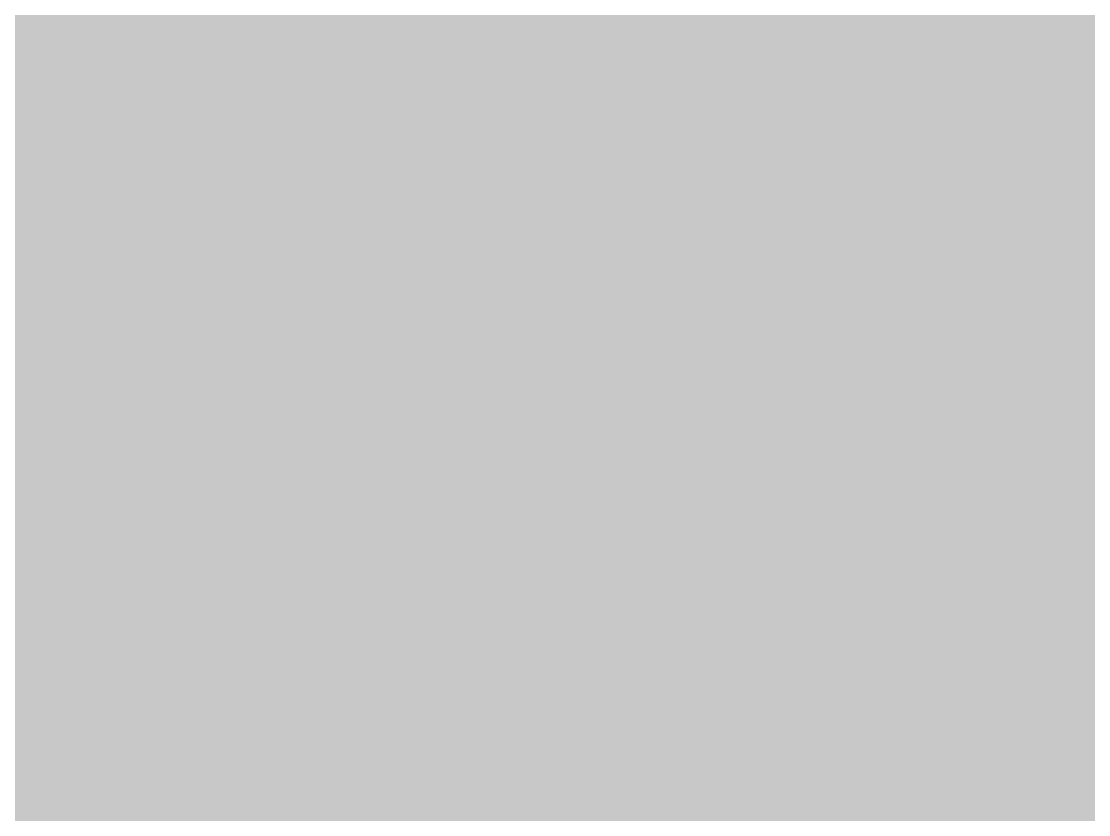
# Model space of a CAD drawing. Header units: inches. Extents: x 22 to 371, y 55 to 284.
# Drawn here: x 91.2633 to 91.3322, y 140.2636 to 140.3148 of the extents above; entities that cross this region are included whole.
import ezdxf

# ---------------------------------------------------------------- set-up
doc = ezdxf.new("R2010")
doc.units = ezdxf.units.IN
for name, color, linetype in [('Bottom Layer', 5, 'Continuous'), ('Bottom Solder', 6, 'Continuous'), ('Top Layer', 1, 'Continuous'), ('Top Solder', 216, 'Continuous')]:
    doc.layers.add(name, color=color, linetype=linetype)

msp = doc.modelspace()

# ---------------------------------------------------------------- hatches: boundary and pattern name
at = {"layer": 'Bottom Solder'}
h = msp.add_hatch(color=6, dxfattribs=at)
edge = h.paths.add_edge_path()
edge.add_arc((90.914634, 139.911234), 0.401599, 0, 360)
at = {"layer": 'Top Solder'}
h = msp.add_hatch(color=216, dxfattribs=at)
edge = h.paths.add_edge_path()
edge.add_arc((90.914634, 139.911234), 0.401599, 0, 360)

# ---------------------------------------------------------------- linework, layer by layer
at = {"layer": 'Bottom Layer'}
for points in [[(91.39492, 140.39152, 0.254, 0.254, 0), (91.39492, 141.567764, 0.254, 0.254, 0)], [(90.914634, 139.911234, 0.254, 0.254, 0), (91.39492, 140.39152, 0.254, 0.254, 0)]]:
    msp.add_lwpolyline(points, format="xyseb", dxfattribs=at)
msp.add_lwpolyline([(91.33142, 140.39152, 0.127, 0.127, 1), (91.45842, 140.39152, 0.127, 0.127, 1)], format="xyseb", close=True, dxfattribs=at)
msp.add_lwpolyline([(91.33142, 140.39152, 0.127, 0.127, 1), (91.45842, 140.39152, 0.127, 0.127, 1)], format="xyseb", close=True, dxfattribs=at)
at = {"layer": 'Top Layer'}
msp.add_lwpolyline([(90.6018, 141.2494, 0.254, 0.254, 0), (92.626383, 139.224817, 0.254, 0.254, 0)], format="xyseb", dxfattribs=at)

doc.saveas('drawing.dxf')
